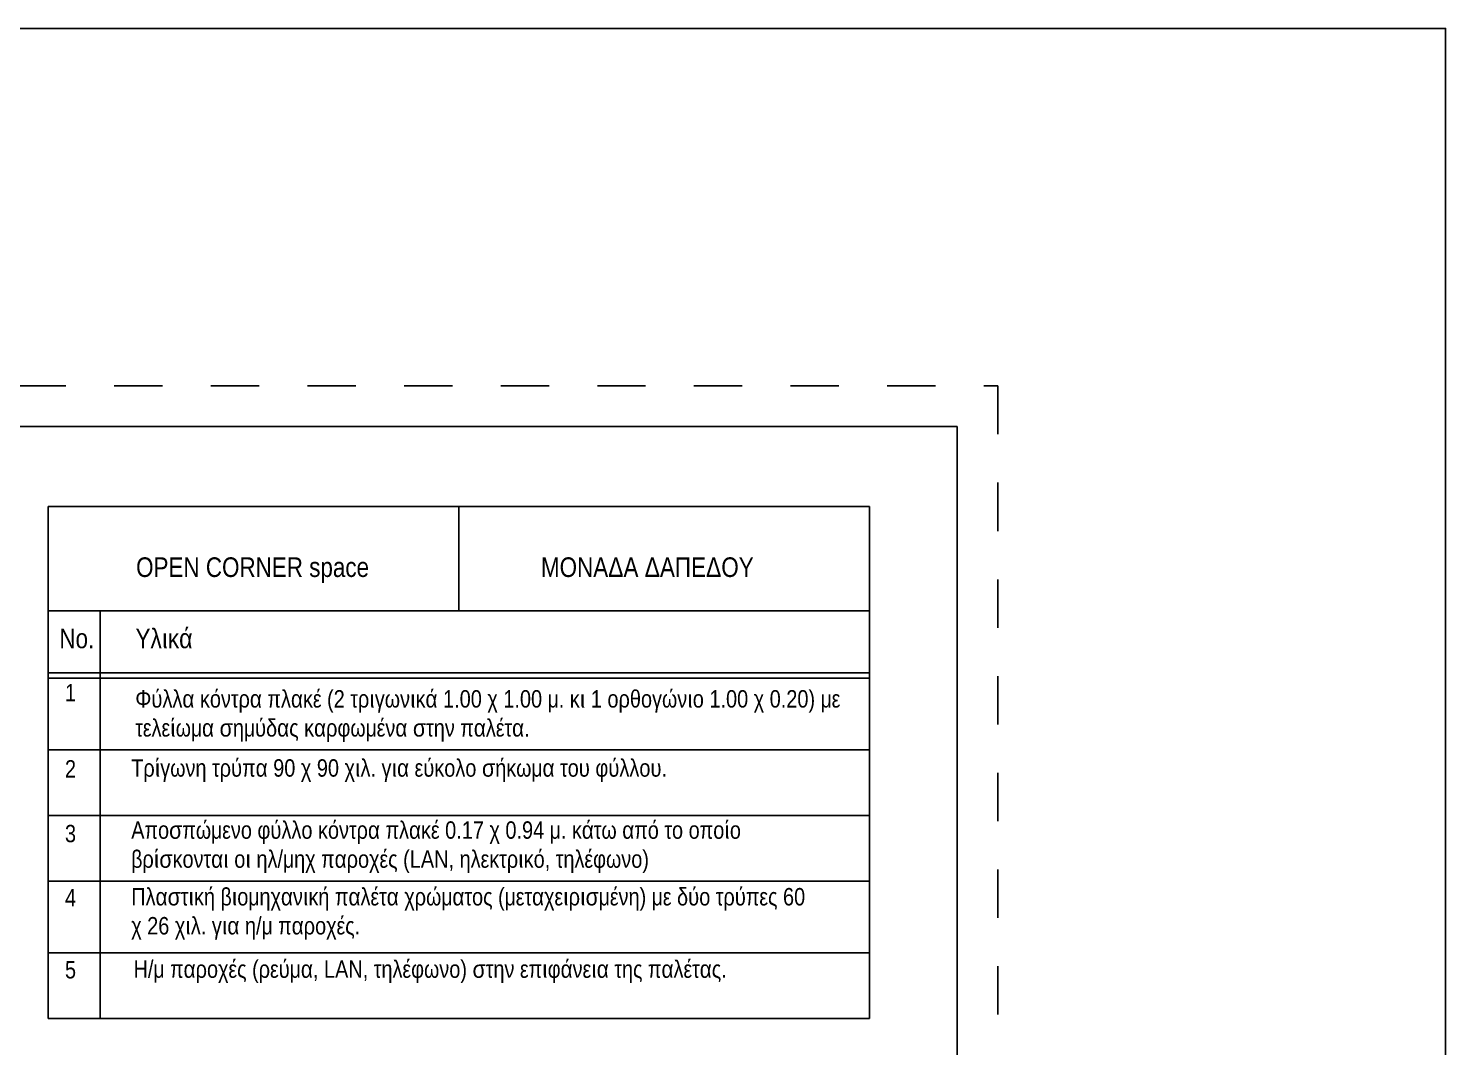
# Model space of a CAD drawing. Header units: millimetres. Extents: x 10.3 to 22, y -8.8 to -1.2.
# Drawn here: x 13.297 to 16.23, y -3.326 to -1.221 of the extents above; entities that cross this region are included whole.
import ezdxf

# ---------------------------------------------------------------- set-up
doc = ezdxf.new("R2010")
doc.units = ezdxf.units.MM
doc.linetypes.add('DOT', pattern=[0.25, 0, -0.25])
for name, color, linetype in [('hatch', 8, 'Continuous'), ('layout', 5, 'Continuous'), ('text', 5, 'Continuous')]:
    doc.layers.add(name, color=color, linetype=linetype)
doc.styles.get("Standard").update_dxf_attribs({"font": 'Arial Narrow.ttf'})

msp = doc.modelspace()

# ---------------------------------------------------------------- linework, layer by layer
at = {"layer": 'hatch'}
msp.add_lwpolyline([(10.2943, -1.2205), (16.2304, -1.2205), (16.2304, -8.7657), (10.2943, -8.7657)], close=True, dxfattribs=at)
at = {"layer": 'layout', "color": 1, "linetype": 'DOT', "ltscale": 0.3}
msp.add_lwpolyline([(11.2749, -1.96), (15.3035, -1.96), (15.3035, -7.4957), (11.2749, -7.4957)], close=True, dxfattribs=at)
at = {"layer": 'layout', "linetype": 'Continuous'}
msp.add_lwpolyline([(11.3588, -2.044), (15.2195, -2.044), (15.2195, -7.4118), (11.3588, -7.4118)], close=True, dxfattribs=at)
at = {"layer": 'text'}
for p, q in [((13.3381, -2.2091), (13.3381, -3.2681)), ((13.3381, -2.2091), (15.0381, -2.2091)), ((14.1881, -2.2091), (14.1881, -2.4251)), ((15.0381, -2.2091), (15.0381, -3.2681)), ((13.3381, -2.4251), (15.0381, -2.4251)), ((13.4461, -2.4251), (13.4461, -3.2681)), ((13.3381, -2.5533), (15.0381, -2.5533)), ((13.3381, -2.5641), (15.0381, -2.5641)), ((13.3381, -2.7122), (15.0381, -2.7122)), ((13.3381, -2.8481), (15.0381, -2.8481)), ((13.3381, -2.9841), (15.0381, -2.9841)), ((13.3381, -3.1321), (15.0381, -3.1321)), ((13.3381, -3.2681), (15.0381, -3.2681)), ((13.3381, -3.2681), (15.0381, -3.2681))]:
    msp.add_line(p, q, dxfattribs=at)

# ---------------------------------------------------------------- texts
at = {"layer": 'text', "attachment_point": 1}
for s, insert, char_height, width in [('OPEN CORNER space', (13.5204, -2.3145), 0.0405, 1.5907), ('ΜΟΝΑΔΑ ΔΑΠΕΔΟΥ', (14.3582, -2.3145), 0.0405, 1.5907), ('No.', (13.3616, -2.4619), 0.0405, 0.783), ('Υλικά', (13.5193, -2.4619), 0.0405, 0.783), ('1', (13.3732, -2.5763), 0.036, 0.783), ('Φύλλα κόντρα πλακέ (2 τριγωνικά 1.00 χ 1.00 μ. κι 1 ορθογώνιο 1.00 χ 0.20) με τελείωμα σημύδας καρφωμένα στην παλέτα.', (13.5187, -2.5891), 0.036, 1.5239), ('2', (13.3732, -2.7339), 0.036, 0.783), ('Τρίγωνη τρύπα 90 χ 90 χιλ. για εύκολο σήκωμα του φύλλου.', (13.5102, -2.732), 0.036, 1.4194), ('3', (13.3732, -2.8676), 0.036, 0.783), ('Αποσπώμενο φύλλο κόντρα πλακέ 0.17 χ 0.94 μ. κάτω από το οποίο βρίσκονται οι ηλ/μηχ παροχές (LAN, ηλεκτρικό, τηλέφωνο)    ', (13.5103, -2.8604), 0.036, 1.4194), ('4', (13.3732, -3.0005), 0.036, 0.783), ('Πλαστική βιομηχανική παλέτα χρώματος (μεταχειρισμένη) με δύο τρύπες 60 χ 26 χιλ. για η/μ παροχές.  ', (13.5103, -2.9983), 0.036, 1.4194), ('5', (13.3732, -3.1493), 0.036, 0.783), ('Η/μ παροχές (ρεύμα, LAN, τηλέφωνο) στην επιφάνεια της παλέτας.', (13.5151, -3.148), 0.036, 1.4194)]:
    msp.add_mtext(s, dxfattribs=dict(at, insert=insert, char_height=char_height, width=width))

doc.saveas('drawing.dxf')
